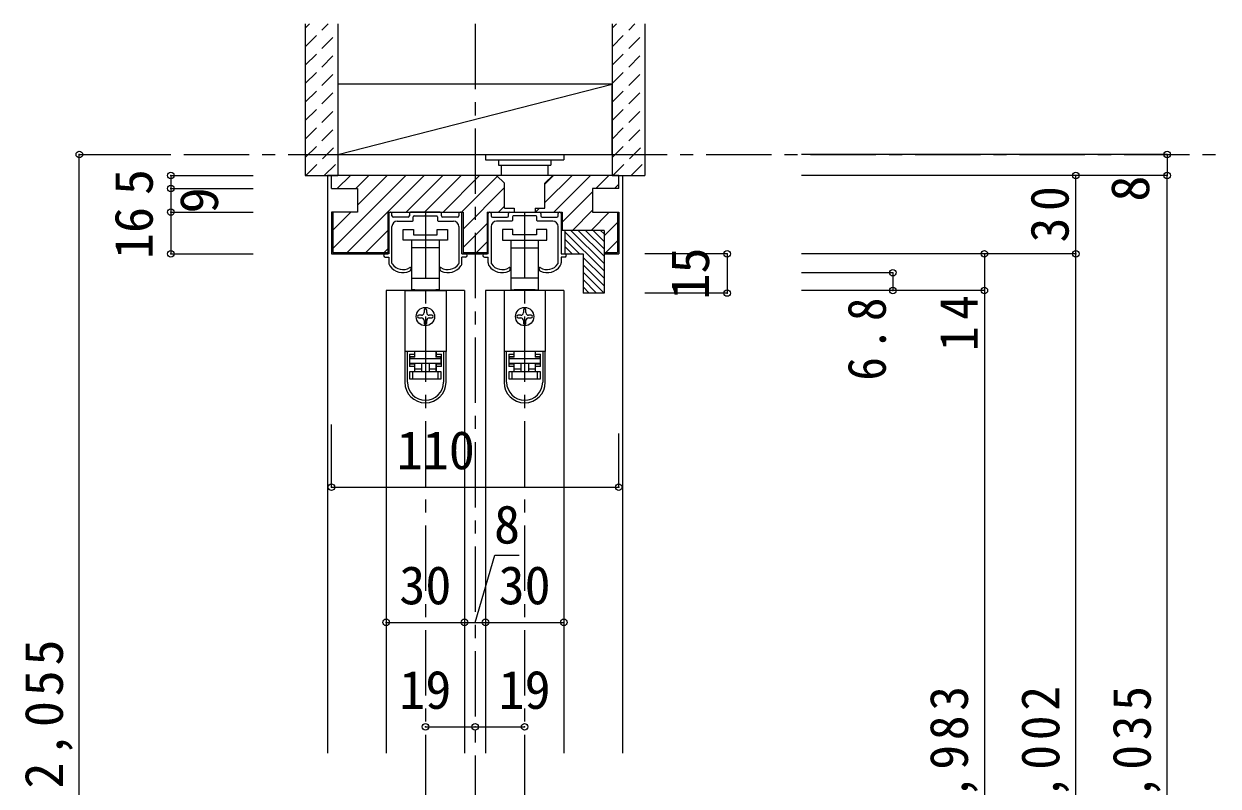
# Model space of a CAD drawing. Units: millimetres, scale not verified. Extents: x -973 to 977, y -718 to 696.
# Drawn here: x 97.3 to 554.5, y -259.2 to 32.5 of the extents above; entities that cross this region are included whole.
import ezdxf
from ezdxf.enums import TextEntityAlignment as Align

# ---------------------------------------------------------------- set-up
doc = ezdxf.new("R2010")
doc.units = ezdxf.units.MM
doc.header["$LTSCALE"] = 5
doc.header["$PDMODE"] = 32
doc.header["$PDSIZE"] = 2.5
doc.linetypes.add('CHAIN1', pattern=[8, 5, -1, 1, -1])
doc.linetypes.add('DASHED1', pattern=[1.8, 1.2, -0.6])
for name, color, linetype in [('0-1_通り芯', 4, 'CHAIN1'), ('0-2_柱', 7, 'Continuous'), ('0-3_仕上げ', 2, 'Continuous'), ('0-4_枠', 3, 'Continuous'), ('0-6_扉', 6, 'Continuous'), ('0-7_金物', 7, 'Continuous'), ('0-B_寸法', 7, 'Continuous'), ('0-C_ハッチ', 4, 'Continuous')]:
    doc.layers.add(name, color=color, linetype=linetype)
doc.styles.add('ＭＳ ゴシック', font='')
doc.styles.get('ＭＳ ゴシック').set_extended_font_data('MS Gothic')

msp = doc.modelspace()

# ---------------------------------------------------------------- linework, layer by layer
at = {"layer": '0-1_通り芯'}
for p, q in [((118.486, -17.5), (554.486, -17.5)), ((250.986, -39.5), (250.986, -514.5)), ((288.986, -39.5), (288.986, -514.5))]:
    msp.add_line(p, q, dxfattribs=at)
at = {"layer": '0-2_柱'}
for p, q in [((217.486, 9.5), (217.486, -17.5)), ((322.486, 9.5), (217.486, 9.5)), ((217.486, -17.5), (322.486, 9.5)), ((322.486, -17.5), (322.486, 9.5)), ((217.486, -17.5), (322.486, -17.5))]:
    msp.add_line(p, q, dxfattribs=at)
at = {"layer": '0-3_仕上げ'}
for p, q in [((204.986, 32.5), (204.986, -25.5)), ((217.486, 32.5), (217.486, -25.5)), ((322.486, 32.5), (322.486, -25.5)), ((334.986, 32.5), (334.986, -25.5)), ((204.986, -25.5), (217.486, -25.5)), ((322.486, -25.5), (334.986, -25.5))]:
    msp.add_line(p, q, dxfattribs=at)
at = {"layer": '0-4_枠'}
for p, q in [((214.986, -30.5), (214.986, -25.5)), ((324.986, -25.5), (214.986, -25.5)), ((281.236, -28.5), (278.236, -25.5)), ((296.736, -28.5), (299.736, -25.5)), ((324.986, -30.5), (324.986, -25.5)), ((214.986, -30.5), (224.986, -30.5)), ((224.986, -30.5), (224.986, -39.5)), ((281.236, -38), (281.236, -28.5)), ((296.736, -38), (296.736, -28.5)), ((314.986, -30.5), (314.986, -39.5)), ((324.986, -30.5), (314.986, -30.5)), ((214.986, -39.5), (214.986, -55.5)), ((224.986, -39.5), (214.986, -39.5)), ((215.486, -39.5), (215.486, -55)), ((236.586, -39.5), (265.386, -39.5)), ((236.586, -39.5), (236.586, -55.5)), ((265.386, -39.5), (265.386, -55.5)), ((274.586, -39.5), (303.386, -39.5)), ((274.586, -39.5), (274.586, -55.5)), ((292.986, -38), (292.986, -39.5)), ((292.986, -38), (296.736, -38)), ((303.386, -39.5), (303.386, -46.5)), ((314.986, -39.5), (324.986, -39.5)), ((324.486, -39.5), (324.486, -55)), ((324.986, -39.5), (324.986, -55.5)), ((319.386, -46.5), (303.386, -46.5)), ((319.386, -46.5), (319.386, -70.5)), ((214.986, -55.5), (236.586, -55.5)), ((215.486, -55), (236.586, -55)), ((265.386, -55), (274.586, -55)), ((265.386, -55.5), (274.586, -55.5)), ((311.386, -55.5), (311.386, -70.5)), ((319.386, -55), (324.486, -55)), ((319.386, -55.5), (324.986, -55.5)), ((319.386, -70.5), (311.386, -70.5))]:
    msp.add_line(p, q, dxfattribs=at)
at = {"layer": '0-4_枠', "color": 4}
for p, q in [((324.986, -25.5), (326.486, -25.5)), ((326.486, -25.5), (326.486, -246.5))]:
    msp.add_line(p, q, dxfattribs=at)
msp.add_lwpolyline([(214.986, -25.5), (213.486, -25.5), (213.486, -246.5)], dxfattribs=at)
at = {"layer": '0-4_枠'}
for points in [[(281.236, -38), (284.986, -38), (284.986, -39.5)], [(304.386, -46.5), (304.386, -51.75), (304.386, -55.5), (311.386, -55.5)]]:
    msp.add_lwpolyline(points, dxfattribs=at)
at = {"layer": '0-6_扉'}
for p, q in [((265.986, -69.5), (235.986, -69.5)), ((235.986, -69.5), (235.986, -246.5)), ((265.986, -69.5), (265.986, -246.5)), ((303.986, -69.5), (273.986, -69.5)), ((273.986, -69.5), (273.986, -246.5)), ((303.986, -69.5), (303.986, -246.5))]:
    msp.add_line(p, q, dxfattribs=at)
at = {"layer": '0-7_金物', "color": 4, "linetype": 'CHAIN1'}
msp.add_line((269.986, 32.5), (269.986, -536.5), dxfattribs=at)
at = {"layer": '0-7_金物'}
for p, q in [((273.986, -17.5), (273.986, -19.5)), ((273.986, -17.5), (303.986, -17.5)), ((303.986, -17.5), (303.986, -19.5)), ((273.986, -19.5), (303.986, -19.5)), ((278.986, -19.5), (278.986, -21.5)), ((278.986, -21.5), (298.986, -21.5)), ((279.986, -21.5), (279.986, -25.5)), ((297.986, -25.5), (297.986, -21.5)), ((298.986, -19.5), (298.986, -21.5)), ((237.686, -39.5), (237.486, -39.5)), ((238.186, -41), (238.186, -40)), ((244.836, -40), (244.836, -41)), ((256.636, -39.5), (245.336, -39.5)), ((257.136, -41), (257.136, -40)), ((263.786, -40), (263.786, -41)), ((264.486, -39.5), (264.286, -39.5)), ((264.986, -55.5), (264.986, -40)), ((274.986, -55.5), (274.986, -40)), ((275.486, -39.5), (275.686, -39.5)), ((276.186, -40), (276.186, -41)), ((282.836, -41), (282.836, -40)), ((283.336, -39.5), (294.636, -39.5)), ((295.136, -40), (295.136, -41)), ((301.786, -41), (301.786, -40)), ((302.286, -39.5), (302.486, -39.5)), ((302.986, -40), (302.986, -55.5)), ((238.186, -59.123), (238.186, -45)), ((244.336, -41.5), (238.686, -41.5)), ((240.186, -43), (246.036, -43)), ((246.336, -42.7), (246.336, -41.3)), ((255.636, -41.3), (255.636, -42.7)), ((255.936, -43), (261.786, -43)), ((263.286, -41.5), (257.636, -41.5)), ((263.786, -45), (263.786, -59.123)), ((276.186, -45), (276.186, -59.123)), ((276.686, -41.5), (282.336, -41.5)), ((284.036, -43), (278.186, -43)), ((284.336, -41.3), (284.336, -42.7)), ((293.636, -42.7), (293.636, -41.3)), ((299.786, -43), (293.936, -43)), ((295.636, -41.5), (301.286, -41.5)), ((301.786, -59.123), (301.786, -45)), ((242.486, -50.2), (242.486, -46.2)), ((242.486, -46.2), (246.486, -46.2)), ((250.986, -50.2), (242.486, -50.2)), ((245.736, -64.8), (245.736, -50.2)), ((246.486, -46.2), (246.486, -48.2)), ((246.486, -48.2), (255.486, -48.2)), ((259.486, -50.2), (250.986, -50.2)), ((255.486, -46.2), (259.486, -46.2)), ((255.486, -48.2), (255.486, -46.2)), ((256.236, -50.2), (256.236, -64.8)), ((259.486, -46.2), (259.486, -50.2)), ((280.486, -46.2), (280.486, -50.2)), ((284.486, -46.2), (280.486, -46.2)), ((280.486, -50.2), (288.986, -50.2)), ((283.736, -50.2), (283.736, -64.8)), ((284.486, -48.2), (284.486, -46.2)), ((293.486, -48.2), (284.486, -48.2)), ((288.986, -50.2), (297.486, -50.2)), ((293.486, -46.2), (293.486, -48.2)), ((297.486, -46.2), (293.486, -46.2)), ((294.236, -64.8), (294.236, -50.2)), ((297.486, -50.2), (297.486, -46.2)), ((250.986, -53.2), (245.736, -53.2)), ((256.236, -53.2), (250.986, -53.2)), ((283.736, -53.2), (288.986, -53.2)), ((288.986, -53.2), (294.236, -53.2)), ((264.986, -55.5), (266.386, -55.5)), ((264.986, -58.966), (264.986, -56.7)), ((266.386, -56.7), (264.986, -56.7)), ((274.986, -55.5), (273.586, -55.5)), ((273.586, -56.7), (274.986, -56.7)), ((274.986, -58.966), (274.986, -56.7)), ((302.986, -55.5), (304.386, -55.5)), ((245.486, -61.257), (245.486, -61)), ((256.486, -61), (256.486, -61.257)), ((283.486, -61), (283.486, -61.257)), ((294.486, -61.257), (294.486, -61)), ((245.736, -69.2), (245.736, -64.8)), ((245.736, -64.8), (250.986, -64.8)), ((250.986, -64.8), (256.236, -64.8)), ((256.236, -64.8), (256.236, -69.2)), ((283.736, -64.8), (283.736, -69.2)), ((288.986, -64.8), (283.736, -64.8)), ((294.236, -64.8), (288.986, -64.8)), ((294.236, -69.2), (294.236, -64.8)), ((243.086, -69.5), (258.886, -69.5)), ((243.086, -69.5), (243.086, -92.8)), ((246.986, -69.2), (245.736, -69.2)), ((246.986, -69.5), (246.986, -69.2)), ((256.236, -69.2), (254.986, -69.2)), ((258.886, -69.5), (258.886, -92.8)), ((281.086, -69.5), (281.086, -92.8)), ((296.886, -69.5), (281.086, -69.5)), ((283.736, -69.2), (284.986, -69.2)), ((292.986, -69.5), (292.986, -69.2)), ((292.986, -69.2), (294.236, -69.2)), ((296.886, -69.5), (296.886, -92.8)), ((250.486, -77), (250.486, -78)), ((251.486, -78), (251.486, -77)), ((288.486, -77), (288.486, -78)), ((289.486, -78), (289.486, -77)), ((249.486, -79), (248.486, -79)), ((248.486, -80), (249.486, -80)), ((250.486, -81), (250.486, -82)), ((251.486, -82), (251.486, -81)), ((253.486, -79), (252.486, -79)), ((252.486, -80), (253.486, -80)), ((287.486, -79), (286.486, -79)), ((286.486, -80), (287.486, -80)), ((288.486, -81), (288.486, -82)), ((289.486, -82), (289.486, -81)), ((291.486, -79), (290.486, -79)), ((290.486, -80), (291.486, -80)), ((243.086, -92.8), (243.086, -92.9)), ((258.886, -92.8), (243.086, -92.8)), ((243.086, -92.9), (243.086, -104.6)), ((244.086, -92.9), (243.086, -92.9)), ((244.086, -104.6), (244.086, -92.9)), ((246.786, -92.9), (244.086, -92.9)), ((244.886, -93.9), (246.786, -93.9)), ((244.886, -93.9), (244.886, -98.6)), ((246.786, -94.9), (244.886, -94.9)), ((246.986, -95), (245.086, -95)), ((245.086, -95), (245.086, -95.5)), ((246.086, -92.9), (246.086, -92.8)), ((246.786, -92.9), (246.786, -93.9)), ((246.786, -93.9), (246.786, -94.9)), ((246.986, -95), (246.986, -92.8)), ((254.986, -92.8), (254.986, -95)), ((256.886, -95), (254.986, -95)), ((255.186, -93.9), (255.186, -92.9)), ((257.886, -92.9), (255.186, -92.9)), ((255.186, -93.9), (257.086, -93.9)), ((255.886, -92.8), (255.886, -92.9)), ((256.886, -95.5), (256.886, -95)), ((257.086, -98.6), (257.086, -93.9)), ((258.886, -92.8), (258.886, -92.9)), ((258.886, -104.6), (258.886, -92.9)), ((281.086, -92.8), (281.086, -92.9)), ((296.886, -92.8), (281.086, -92.8)), ((281.086, -92.9), (281.086, -104.6)), ((282.086, -92.9), (281.086, -92.9)), ((282.086, -104.6), (282.086, -92.9)), ((284.786, -92.9), (282.086, -92.9)), ((282.886, -93.9), (284.786, -93.9)), ((282.886, -93.9), (282.886, -98.6)), ((284.786, -94.9), (282.886, -94.9)), ((284.986, -95), (283.086, -95)), ((283.086, -95), (283.086, -95.5)), ((284.086, -92.9), (284.086, -92.8)), ((284.786, -92.9), (284.786, -93.9)), ((284.786, -93.9), (284.786, -94.9)), ((284.986, -95), (284.986, -92.8)), ((292.986, -92.8), (292.986, -95)), ((294.886, -95), (292.986, -95)), ((293.186, -93.9), (293.186, -92.9)), ((295.886, -92.9), (293.186, -92.9)), ((293.186, -93.9), (295.086, -93.9)), ((293.886, -92.8), (293.886, -92.9)), ((294.886, -95.5), (294.886, -95)), ((295.086, -98.6), (295.086, -93.9)), ((296.886, -92.8), (296.886, -92.9)), ((296.886, -104.6), (296.886, -92.9)), ((246.786, -98.6), (244.886, -98.6)), ((245.086, -103.5), (245.086, -100.5)), ((245.086, -100.5), (246.086, -100.5)), ((246.086, -100.5), (246.086, -103.5)), ((246.086, -100.5), (255.886, -100.5)), ((246.786, -98.6), (246.786, -100.5)), ((246.986, -99.5), (246.986, -97.5)), ((246.986, -99.5), (249.486, -99.5)), ((246.986, -100.5), (246.986, -99.5)), ((249.486, -97.5), (249.486, -100.5)), ((252.486, -97.5), (252.486, -100.5)), ((254.986, -97.5), (254.986, -99.5)), ((255.186, -97.6), (257.086, -97.6)), ((255.186, -98.6), (255.186, -97.6)), ((255.186, -100.5), (255.186, -98.6)), ((257.086, -98.6), (255.186, -98.6)), ((255.886, -103.5), (255.886, -100.5)), ((255.886, -100.5), (256.886, -100.5)), ((256.886, -100.5), (256.886, -103.5)), ((284.786, -98.6), (282.886, -98.6)), ((283.086, -103.5), (283.086, -100.5)), ((283.086, -100.5), (284.086, -100.5)), ((284.086, -100.5), (284.086, -103.5)), ((284.086, -100.5), (293.886, -100.5)), ((284.786, -98.6), (284.786, -100.5)), ((284.986, -99.5), (284.986, -97.5)), ((284.986, -99.5), (287.486, -99.5)), ((284.986, -100.5), (284.986, -99.5)), ((287.486, -97.5), (287.486, -100.5)), ((290.486, -97.5), (290.486, -100.5)), ((292.986, -97.5), (292.986, -99.5)), ((293.186, -97.6), (295.086, -97.6)), ((293.186, -98.6), (293.186, -97.6)), ((293.186, -100.5), (293.186, -98.6)), ((295.086, -98.6), (293.186, -98.6)), ((293.886, -103.5), (293.886, -100.5)), ((293.886, -100.5), (294.886, -100.5)), ((294.886, -100.5), (294.886, -103.5)), ((246.086, -103.5), (245.086, -103.5)), ((255.886, -103.5), (246.086, -103.5)), ((256.886, -103.5), (255.886, -103.5)), ((284.086, -103.5), (283.086, -103.5)), ((293.886, -103.5), (284.086, -103.5)), ((294.886, -103.5), (293.886, -103.5))]:
    msp.add_line(p, q, dxfattribs=at)
for points in [[(236.986, -40), (236.986, -55.5), (235.586, -55.5)], [(246.636, -41), (250.686, -41), (250.986, -40.7), (251.286, -41), (255.336, -41)], [(293.336, -41), (289.286, -41), (288.986, -40.7), (288.686, -41), (284.636, -41)], [(235.586, -56.7), (236.986, -56.7), (236.986, -58.966)], [(304.386, -56.7), (302.986, -56.7), (302.986, -58.966)], [(246.986, -69.2), (254.986, -69.2), (254.986, -69.5)], [(292.986, -69.2), (284.986, -69.2), (284.986, -69.5)], [(257.086, -94.9), (255.186, -94.9), (255.186, -93.9)], [(258.886, -92.9), (257.886, -92.9), (257.886, -104.6)], [(295.086, -94.9), (293.186, -94.9), (293.186, -93.9)], [(296.886, -92.9), (295.886, -92.9), (295.886, -104.6)], [(244.886, -97.6), (246.786, -97.6), (246.786, -98.6)], [(252.486, -99.5), (254.986, -99.5), (254.986, -100.5)], [(282.886, -97.6), (284.786, -97.6), (284.786, -98.6)], [(290.486, -99.5), (292.986, -99.5), (292.986, -100.5)]]:
    msp.add_lwpolyline(points, dxfattribs=at)
for points in [[(256.886, -97.5), (245.086, -97.5), (245.086, -95.5), (256.886, -95.5)], [(294.886, -97.5), (283.086, -97.5), (283.086, -95.5), (294.886, -95.5)]]:
    msp.add_lwpolyline(points, close=True, dxfattribs=at)
for centre in [(250.986, -79.5), (288.986, -79.5)]:
    msp.add_circle(centre, 3.5, dxfattribs=at)
for centre, radius, start, end in [((237.486, -40), 0.5, 90, 180), ((237.686, -40), 0.5, 360, 90), ((238.686, -41), 0.5, 180, 270), ((244.336, -41), 0.5, 270, 0), ((245.336, -40), 0.5, 90, 180), ((246.636, -41.3), 0.3, 90, 180), ((255.336, -41.3), 0.3, 0, 90), ((256.636, -40), 0.5, 0, 90), ((257.636, -41), 0.5, 180, 270), ((263.286, -41), 0.5, 270, 360), ((264.286, -40), 0.5, 90, 180), ((264.486, -40), 0.5, 0, 90), ((275.486, -40), 0.5, 90, 180), ((275.686, -40), 0.5, 360, 90), ((276.686, -41), 0.5, 180, 270), ((282.336, -41), 0.5, 270, 0), ((283.336, -40), 0.5, 90, 180), ((284.636, -41.3), 0.3, 90, 180), ((293.336, -41.3), 0.3, 0, 90), ((294.636, -40), 0.5, 0, 90), ((295.636, -41), 0.5, 180, 270), ((301.286, -41), 0.5, 270, 360), ((302.286, -40), 0.5, 90, 180), ((302.486, -40), 0.5, 0, 90), ((240.186, -45), 2, 90, 180), ((246.036, -42.7), 0.3, 270, 360), ((255.936, -42.7), 0.3, 180, 270), ((261.786, -45), 2, 0, 90), ((278.186, -45), 2, 90, 180), ((284.036, -42.7), 0.3, 270, 360), ((293.936, -42.7), 0.3, 180, 270), ((299.786, -45), 2, 0, 90), ((235.586, -56.1), 0.6, 90, 270), ((238.986, -58.966), 2, 180, 215.95057), ((238.486, -59.123), 0.3, 180, 213.92311), ((242.386, -56.5), 5, 213.92311, 301.89079), ((259.586, -56.5), 5, 238.10921, 326.07689), ((263.486, -59.123), 0.3, 326.07689, 0), ((262.986, -58.966), 2, 324.04943, 0), ((266.386, -56.1), 0.6, 270, 90), ((273.586, -56.1), 0.6, 90, 270), ((276.986, -58.966), 2, 180, 215.95057), ((276.486, -59.123), 0.3, 180, 213.92311), ((280.386, -56.5), 5, 213.92311, 301.89079), ((297.586, -56.5), 5, 238.10921, 326.07689), ((301.486, -59.123), 0.3, 326.07689, 360), ((300.986, -58.966), 2, 324.04943, 360), ((304.386, -56.1), 0.6, 270, 90), ((242.386, -56.5), 6.2, 215.95057, 293.81884), ((244.486, -61.257), 1, 293.81884, 0), ((245.186, -61), 0.3, 0, 121.89079), ((256.786, -61), 0.3, 58.10921, 180), ((257.486, -61.257), 1, 180, 246.18116), ((259.586, -56.5), 6.2, 246.18116, 324.04943), ((280.386, -56.5), 6.2, 215.95057, 293.81884), ((282.486, -61.257), 1, 293.81884, 0), ((283.186, -61), 0.3, 360, 121.89079), ((294.786, -61), 0.3, 58.10921, 180), ((295.486, -61.257), 1, 180, 246.18116), ((297.586, -56.5), 6.2, 246.18116, 324.04943), ((250.986, -77), 0.5, 90, 180), ((250.986, -77), 0.5, 0, 90), ((288.986, -77), 0.5, 90, 180), ((288.986, -77), 0.5, 0, 90), ((248.486, -79.5), 0.5, 90, 180), ((248.486, -79.5), 0.5, 180, 270), ((249.486, -78), 1, 270, 0), ((249.486, -81), 1, 0, 90), ((250.986, -82), 0.5, 180, 270), ((250.986, -82), 0.5, 270, 0), ((252.486, -78), 1, 180, 270), ((252.486, -81), 1, 90, 180), ((253.486, -79.5), 0.5, 0, 90), ((253.486, -79.5), 0.5, 270, 0), ((286.486, -79.5), 0.5, 90, 180), ((286.486, -79.5), 0.5, 180, 270), ((287.486, -78), 1, 270, 0), ((287.486, -81), 1, 0, 90), ((288.986, -82), 0.5, 180, 270), ((288.986, -82), 0.5, 270, 0), ((290.486, -78), 1, 180, 270), ((290.486, -81), 1, 90, 180), ((291.486, -79.5), 0.5, 0, 90), ((291.486, -79.5), 0.5, 270, 0), ((250.986, -104.6), 7.9, 180, 0), ((250.986, -104.6), 6.9, 180, 0), ((288.986, -104.6), 7.9, 180, 0), ((288.986, -104.6), 6.9, 180, 0)]:
    msp.add_arc(centre, radius, start, end, dxfattribs=at)
at = {"layer": '0-B_寸法', "color": 4}
for p, q in [((118.486, -17.5), (153.486, -17.5)), ((118.486, -526.5), (118.486, -17.5)), ((534.986, -17.5), (394.986, -17.5)), ((534.986, -17.5), (534.986, -25.5)), ((153.486, -25.5), (184.986, -25.5)), ((153.486, -25.5), (153.486, -30.5)), ((534.986, -25.5), (394.986, -25.5)), ((499.986, -511.5), (499.986, -25.5)), ((534.986, -526.5), (534.986, -25.5)), ((153.486, -30.5), (184.986, -30.5)), ((153.486, -30.5), (153.486, -39.5)), ((153.486, -39.5), (184.986, -39.5)), ((153.486, -39.5), (153.486, -55.5)), ((153.486, -55.5), (184.986, -55.5)), ((366.486, -55.5), (334.986, -55.5)), ((366.486, -55.5), (366.486, -70.5)), ((499.986, -55.5), (394.986, -55.5)), ((464.986, -55.5), (464.986, -506.5)), ((429.986, -62.7), (394.986, -62.7)), ((429.986, -62.7), (429.986, -69.5)), ((366.486, -70.5), (334.986, -70.5)), ((464.986, -69.5), (394.986, -69.5)), ((214.986, -144.804), (214.986, -120.746)), ((324.986, -144.804), (324.986, -124.246)), ((214.986, -144.804), (324.986, -144.804)), ((235.986, -196.5), (303.986, -196.5)), ((250.986, -236.5), (269.986, -236.5)), ((269.986, -236.5), (288.986, -236.5))]:
    msp.add_line(p, q, dxfattribs=at)
msp.add_lwpolyline([(269.986, -196.5), (277.589, -170.758), (286.92, -170.758)], dxfattribs=at)
at = {"layer": '0-B_寸法'}
for p in [(118.486, -17.5), (534.986, -17.5), (153.486, -25.5), (499.986, -25.5), (534.986, -25.5), (153.486, -30.5), (153.486, -39.5), (153.486, -55.5), (366.486, -55.5), (464.986, -55.5), (499.986, -55.5), (429.986, -62.7), (429.986, -69.5), (464.986, -69.5), (366.486, -70.5), (214.986, -144.804), (324.986, -144.804), (235.986, -196.5), (265.986, -196.5), (273.986, -196.5), (303.986, -196.5), (250.986, -236.5), (269.986, -236.5), (288.986, -236.5)]:
    msp.add_point(p, dxfattribs=at)
at = {"layer": '0-C_ハッチ', "linetype": 'DASHED1'}
for p, q in [((204.986, 30.851), (206.636, 32.5)), ((204.986, 23.78), (213.707, 32.5)), ((322.486, 30.851), (324.136, 32.5)), ((322.486, 23.78), (331.207, 32.5)), ((204.986, 16.708), (217.486, 29.208)), ((322.486, 16.708), (334.986, 29.208)), ((204.986, 9.637), (217.486, 22.137)), ((322.486, 9.637), (334.986, 22.137)), ((204.986, 2.566), (217.486, 15.066)), ((322.486, 2.566), (334.986, 15.066)), ((204.986, -4.505), (217.486, 7.995)), ((322.486, -4.505), (334.986, 7.995)), ((204.986, -11.576), (217.486, 0.924)), ((322.486, -11.576), (334.986, 0.924)), ((204.986, -18.647), (217.486, -6.147)), ((322.486, -18.647), (334.986, -6.147)), ((205.204, -25.5), (217.486, -13.218)), ((322.704, -25.5), (334.986, -13.218)), ((212.275, -25.5), (217.486, -20.289)), ((329.775, -25.5), (334.986, -20.289))]:
    msp.add_line(p, q, dxfattribs=at)
at = {"layer": '0-C_ハッチ'}
for p, q in [((215.189, -25.5), (214.986, -25.703)), ((215.486, -53.487), (243.473, -25.5)), ((217.26, -30.5), (222.26, -25.5)), ((221.044, -55), (250.544, -25.5)), ((224.331, -30.5), (229.331, -25.5)), ((224.986, -36.916), (236.402, -25.5)), ((243.615, -39.5), (257.615, -25.5)), ((250.686, -39.5), (264.686, -25.5)), ((257.757, -39.5), (271.757, -25.5)), ((264.828, -39.5), (278.532, -25.796)), ((296.736, -28.805), (300.042, -25.5)), ((296.736, -35.876), (307.113, -25.5)), ((300.184, -39.5), (314.184, -25.5)), ((316.255, -30.5), (321.255, -25.5)), ((265.386, -46.013), (281.236, -30.163)), ((303.386, -43.369), (314.986, -31.769)), ((323.326, -30.5), (324.986, -28.84)), ((215.486, -46.416), (222.402, -39.5)), ((278.971, -39.5), (281.236, -37.234)), ((293.113, -39.5), (294.613, -38)), ((307.326, -46.5), (314.986, -38.84)), ((314.397, -46.5), (321.397, -39.5)), ((265.386, -53.084), (274.586, -43.884)), ((319.386, -48.582), (324.486, -43.482)), ((228.115, -55), (236.586, -46.529)), ((304.386, -47.032), (319.386, -62.032)), ((304.386, -49.86), (310.026, -55.5)), ((306.683, -46.5), (319.386, -59.203)), ((309.511, -46.5), (319.386, -56.375)), ((312.34, -46.5), (319.386, -53.547)), ((315.168, -46.5), (319.386, -50.718)), ((317.997, -46.5), (319.386, -47.89)), ((235.186, -55), (236.586, -53.6)), ((270.542, -55), (274.586, -50.955)), ((304.386, -52.689), (307.198, -55.5)), ((320.039, -55), (324.486, -50.553)), ((311.386, -56.86), (319.386, -64.86)), ((311.386, -59.689), (319.386, -67.689)), ((311.386, -62.517), (319.369, -70.5)), ((311.386, -65.346), (316.541, -70.5)), ((311.386, -68.174), (313.712, -70.5))]:
    msp.add_line(p, q, dxfattribs=at)

# ---------------------------------------------------------------- texts
at = {"layer": '0-B_寸法', "style": 'ＭＳ ゴシック'}
for s, p in [('5', (150.986, -33)), ('8', (532.486, -35.5)), ('9', (175.986, -40)), ('16', (150.986, -57.5)), ('15', (363.986, -73))]:
    msp.add_text(s, height=14.66, rotation=90, dxfattribs=at).set_placement(p, align=Align.BOTTOM_LEFT)
for s, p in [('110', (239.999, -142.304)), ('8', (277.254, -170.758)), ('30', (240.986, -194)), ('30', (278.986, -194)), ('19', (240.986, -234)), ('19', (278.986, -234))]:
    msp.add_text(s, height=14.66, dxfattribs=at).set_placement(p, align=Align.BOTTOM_LEFT)
at = {"layer": '0-B_寸法', "char_height": 14.66, "attachment_point": 7, "rotation": 90, "style": 'ＭＳ ゴシック'}
for s, insert in [('\\T1.27;\\W0.95;30', (497.486, -51.125)), ('\\T1.27;\\W0.9;6.8', (427.486, -104)), ('\\T1.27;\\W0.95;14', (462.486, -92.75)), ('\\T1.18;ＲＯＨ＝2,055', (115.986, -354.5)), ('\\T1.19;\\W0.95;ＤＨ＝1,983', (462.486, -343.25)), ('\\T1.19;\\W0.95;枠内＝2,002', (497.486, -343.25)), ('\\T1.19;\\W0.95;枠外＝2,035', (532.486, -343.25))]:
    msp.add_mtext(s, dxfattribs=dict(at, insert=insert))

doc.saveas('drawing.dxf')
